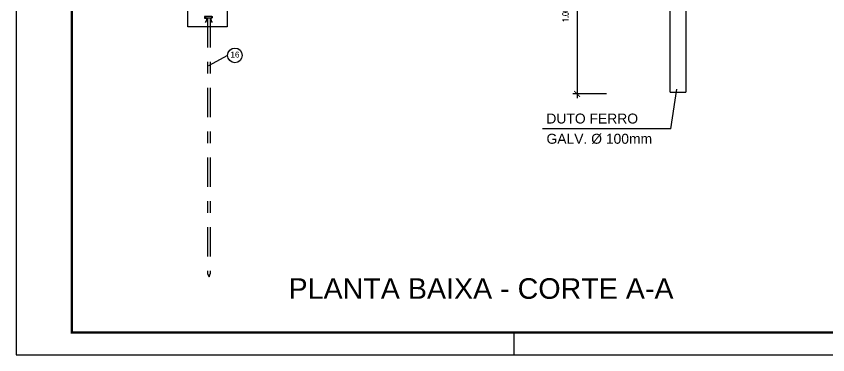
# Model space of a CAD drawing. Header units: metres. Extents: x 4188.7 to 4272.1, y 2012.8 to 2020.9.
# Drawn here: x 4224.88 to 4231.87, y 2012.8 to 2015.72 of the extents above; entities that cross this region are included whole.
import ezdxf

# ---------------------------------------------------------------- set-up
doc = ezdxf.new("R2010")
doc.units = ezdxf.units.M
doc.linetypes.add('TRAÇO-PTO_P', pattern=[0.5, 0.25, -0.125, 0, -0.125])
for name, color, linetype in [('A-COTAS', 7, 'Continuous'), ('ARQ-FOLHA', 7, 'Continuous'), ('CONDUTOR', 5, 'Continuous'), ('DIVISÓRIA', 3, 'Continuous'), ('E-ATERRAMENTO', 3, 'TRAÇO-PTO_P'), ('E-CANALETA', 6, 'Continuous'), ('E-CONDULETE', 1, 'Continuous'), ('E-EQUIPAMENTOS', 130, 'Continuous'), ('TEXTO_60', 1, 'Continuous'), ('Tubulaçao', 7, 'TRAÇO-PTO_P')]:
    doc.layers.add(name, color=color, linetype=linetype)
doc.styles.add('arial', font='arial.ttf')
doc.styles.add('COTAS', font='romans', dxfattribs={"width": 0.75})
doc.dimstyles.new('COTAS_50', dxfattribs={"dimscale": 50, "dimtxt": 0.0001, "dimasz": 0.001, "dimexe": 0.0007, "dimexo": 0.004, "dimgap": 0.0015, "dimtad": 1, "dimzin": 0, "dimdsep": 46, "dimtxsty": 'COTAS', "dimblk1": 'ARCHTICK', "dimblk2": 'ARCHTICK', "dimsah": 1, "dimcen": 0.0002, "dimdle": 0.0007, "dimaunit": 1, "dimadec": 0, "dimazin": 0, "dimtfac": 1, "dimtix": 1, "dimtmove": 0, "dimatfit": 3, "dimldrblk": 'ARCHTICK', "dimfxl": 1, "dimtolj": 1, "dimtzin": 0, "dimarcsym": 0})

# ---------------------------------------------------------------- blocks, each defined once
blk = doc.blocks.new('FOLHA A2')
at = {"layer": 'ARQ-FOLHA'}
for p, q in [((0, 0), (0, -420)), ((224, -420), (224, -410)), ((0, -420), (594, -420))]:
    blk.add_line(p, q, dxfattribs=at)
at = {"layer": 'ARQ-FOLHA', "const_width": 1}
blk.add_lwpolyline([(25, -410), (584, -410), (584, -10), (25, -10), (25, -410)], dxfattribs=at)
blk = doc.blocks.new('_ARCHTICK')
at = {"color": 0, "linetype": 'ByBlock', "const_width": 0.15}
blk.add_lwpolyline([(-0.5, -0.5), (0.5, 0.5)], dxfattribs=at)
blk = doc.blocks.new('*D75')
at = {"layer": 'A-COTAS', "color": 0, "lineweight": -2, "transparency": 16777216}
for p, q in [((4229.7123, 2016.4414), (4229.7123, 2015.0117)), ((4229.9663, 2015.0467), (4229.6773, 2015.0467))]:
    blk.add_line(p, q, dxfattribs=at)
at = {"layer": 'A-COTAS', "color": 0, "lineweight": -2, "transparency": 16777216, "xscale": 0.05, "yscale": 0.05, "zscale": 0.05}
for p, rotation in [((4229.7123, 2016.4064), 90), ((4229.7123, 2015.0467), 270)]:
    blk.add_blockref('_ARCHTICK', p, dxfattribs=dict(at, rotation=rotation))
at = {"layer": 'A-COTAS', "color": 0, "transparency": 16777216, "insert": (4229.6123, 2015.7265), "char_height": 0.05, "attachment_point": 5, "rotation": 90, "style": 'COTAS'}
blk.add_mtext('\\A1;1.00', dxfattribs=at)

msp = doc.modelspace()

# ---------------------------------------------------------------- linework, layer by layer
at = {"color": 7}
for p, q in [((4226.69853, 2015.37841), (4226.53499, 2015.28799)), ((4230.52076, 2014.74546), (4230.57275, 2015.08688)), ((4230.52076, 2014.74546), (4229.41548, 2014.74546))]:
    msp.add_line(p, q, dxfattribs=at)
at = {"layer": 'DIVISÓRIA', "ltscale": 8}
for centre, start, end in [((4226.47197, 2015.69462), 318.802509, 4.082749), ((4226.60175, 2015.69462), 175.917251, 221.197491)]:
    msp.add_arc(centre, 0.04744, start, end, dxfattribs=at)
at = {"layer": 'E-ATERRAMENTO'}
for points in [[(4226.51067, 2015.71471), (4226.49846, 2015.71471), (4226.49846, 2015.70044), (4226.51067, 2015.70044)], [(4226.51072, 2015.7169), (4226.56276, 2015.7169), (4226.56276, 2015.698), (4226.51072, 2015.698)], [(4226.56261, 2015.71341), (4226.56625, 2015.71341), (4226.56625, 2015.70096), (4226.56261, 2015.70096)]]:
    msp.add_lwpolyline(points, close=True, dxfattribs=at)
at = {"layer": 'E-CANALETA'}
msp.add_circle((4226.76183, 2015.37841), 0.0633, dxfattribs=at)
at = {"layer": 'E-CONDULETE', "ltscale": 5}
msp.add_lwpolyline([(4226.69595, 2015.6261), (4226.35603, 2015.6261), (4226.35603, 2015.96602), (4226.69595, 2015.96602)], close=True, dxfattribs=at)
at = {"layer": 'E-EQUIPAMENTOS'}
msp.add_line((4230.51522, 2015.0613), (4230.65119, 2015.0613), dxfattribs=at)
for points in [[(4230.51522, 2015.0613), (4230.51522, 2016.31001)], [(4230.65119, 2016.31001), (4230.65119, 2015.0613)]]:
    msp.add_lwpolyline(points, dxfattribs=at)
at = {"layer": 'Tubulaçao', "color": 1}
for p, q in [((4226.52599, 2015.698), (4226.52599, 2013.49651)), ((4226.54774, 2015.698), (4226.54774, 2013.49651)), ((4226.52599, 2013.49651), (4226.53882, 2013.47066)), ((4226.53882, 2013.47066), (4226.54774, 2013.49651))]:
    msp.add_line(p, q, dxfattribs=at)

# ---------------------------------------------------------------- block references
at = {"layer": 'ARQ-FOLHA', "xscale": 0.01916579205580684, "yscale": 0.01916579205580684, "zscale": 0.01916579205580684}
msp.add_blockref('FOLHA A2', (4224.8764, 2020.85025), dxfattribs=at)

# ---------------------------------------------------------------- texts
at = {"color": 7, "style": 'arial'}
msp.add_text('16', height=0.050504, dxfattribs=at).set_placement((4226.72325, 2015.36037))
at = {"layer": 'CONDUTOR', "color": 5, "lineweight": 20, "style": 'arial'}
msp.add_text('PLANTA BAIXA - CORTE A-A', height=0.1767563, dxfattribs=at).set_placement((4227.22442, 2013.28256))
at = {"layer": 'TEXTO_60', "style": 'arial'}
for s, height, p in [('DUTO FERRO', 0.085659, (4229.44754, 2014.79197)), ('GALV. %%C 100mm', 0.0856588, (4229.44868, 2014.61779))]:
    msp.add_text(s, height=height, dxfattribs=at).set_placement(p)

# ---------------------------------------------------------------- dimensions: what is measured, and where the dimension line sits
at = {"layer": 'A-COTAS'}
dim = msp.add_linear_dim(base=(4229.7123, 2015.04672), p1=(4229.92675, 2016.40638), p2=(4230.16627, 2015.04672), angle=90, text='1.00', dimstyle='COTAS_50', override={"dimtxt": 0.001, "dimse1": 1, "dimtmove": 1}, dxfattribs=at)
dim.commit()
dim.dimension.update_dxf_attribs({"geometry": '*D75', "text_midpoint": (4229.6123, 2015.72655)})

doc.saveas('drawing.dxf')
